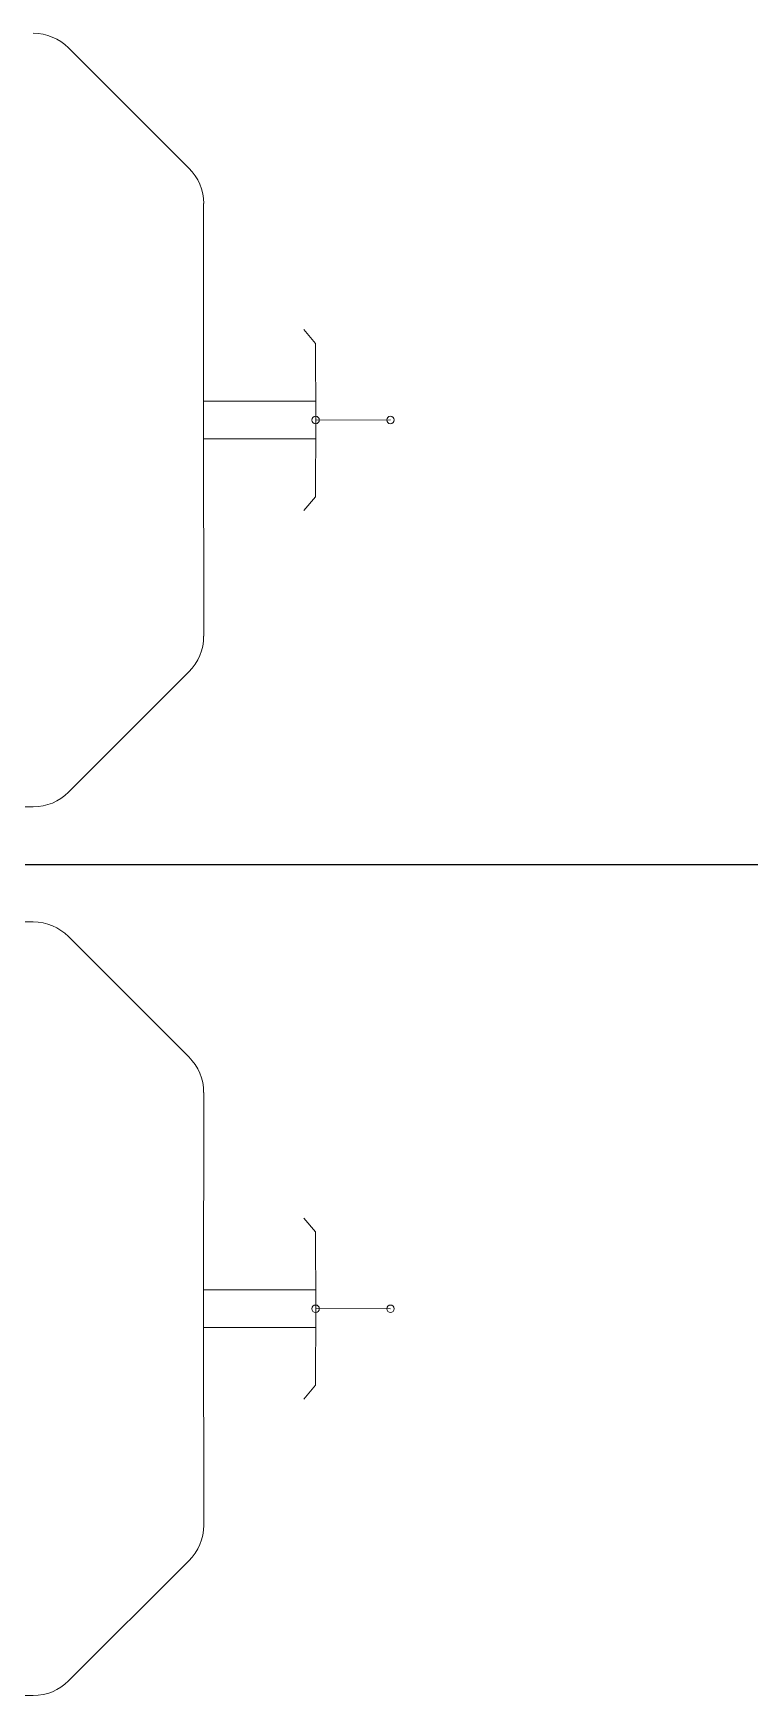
# Model space of a CAD drawing. Header units: feet. Extents: x 50754 to 76410, y 49660 to 67674.
# Drawn here: x 70217.5 to 70337.9, y 54212.2 to 54491.6 of the extents above; entities that cross this region are included whole.
import ezdxf

# ---------------------------------------------------------------- set-up
doc = ezdxf.new("R2010")
doc.units = ezdxf.units.FT
doc.linetypes.add('Amconstr', pattern=[9999, 9999, 0])
doc.linetypes.add('CENTER2', pattern=[28.575, 19.05, -3.175, 3.175, -3.175])
for name, color, linetype in [('1_CEN-LIN', 1, 'CENTER2'), ('1_L.RT-B.R.T', 6, 'Continuous'), ('MS GATE', 1, 'Continuous')]:
    doc.layers.add(name, color=color, linetype=linetype)

# ---------------------------------------------------------------- blocks, each defined once
blk = doc.blocks.new('admin enlclave road')
at = {"layer": '1_CEN-LIN', "color": 253, "ltscale": 5, "flags": 128}
blk.add_lwpolyline([(44844.9337, -5366.1744), (44868.5974, -5362.922)], dxfattribs=at)
at = {"layer": '1_L.RT-B.R.T', "color": 253, "lineweight": 0, "ltscale": 2}
for p, q in [((44849.4937, -5362.3017), (44850.0282, -5362.7061)), ((44850.1046, -5362.8366), (44850.2197, -5363.681)), ((44850.616, -5363.3229), (44850.5627, -5363.2746)), ((44850.6581, -5363.6217), (44850.616, -5363.3229)), ((44850.6489, -5363.5476), (44850.2126, -5363.6075)), ((44850.9501, -5363.5806), (44850.6581, -5363.6217)), ((44850.6581, -5363.6217), (44850.6982, -5363.9208)), ((44850.2197, -5363.681), (44850.3367, -5364.5251)), ((44850.6681, -5363.6948), (44850.2318, -5363.7547)), ((44850.6982, -5363.9208), (44850.6598, -5363.9807)), ((44850.2983, -5364.6714), (44849.893, -5365.2058)), ((44849.7631, -5365.2818), (44847.8447, -5365.5454)), ((44849.8249, -5365.731), (44847.9065, -5365.9947)), ((44850.5048, -5366.1744), (44849.9704, -5365.7691)), ((44850.6964, -5367.1493), (44850.5813, -5366.3048)), ((44851.0924, -5366.7892), (44851.0393, -5366.7419)), ((44851.1345, -5367.088), (44851.0924, -5366.7892)), ((44851.1245, -5367.015), (44850.6882, -5367.075)), ((44851.4268, -5367.0489), (44851.1345, -5367.088)), ((44851.1345, -5367.088), (44851.1746, -5367.3872)), ((44850.8134, -5367.9934), (44850.6964, -5367.1493)), ((44851.1456, -5367.1619), (44850.7093, -5367.2219)), ((44851.1746, -5367.3872), (44851.1363, -5367.448)), ((44850.3695, -5368.6732), (44850.775, -5368.1397)), ((44848.3214, -5369.0137), (44850.2395, -5368.7491))]:
    blk.add_line(p, q, dxfattribs=at)
at = {"layer": '1_L.RT-B.R.T', "color": 253, "lineweight": 0}
for centre in [(44850.6575, -5363.6212), (44851.1341, -5367.0887)]:
    blk.add_circle(centre, 0.0147, dxfattribs=at)
at = {"layer": '1_L.RT-B.R.T', "color": 253, "lineweight": 0, "ltscale": 2}
for centre in [(44850.9497, -5363.581), (44851.4263, -5367.0486)]:
    blk.add_circle(centre, 0.0147, dxfattribs=at)
for centre, radius, start, end in [((44849.375, -5362.4588), 0.1969, 52.91971, 97.83664), ((44849.9094, -5362.8634), 0.1971, 7.8154, 52.94093), ((44850.1412, -5364.5519), 0.1973, 322.74102, 7.80703), ((44849.7364, -5365.087), 0.1966, 277.82585, 322.82585), ((44849.8516, -5365.9258), 0.1966, 52.82585, 97.82585), ((44850.3858, -5366.3318), 0.1973, 7.84467, 52.91068), ((44850.6182, -5368.0203), 0.1971, 322.71077, 7.8363), ((44850.2128, -5368.554), 0.1969, 277.81506, 322.73199)]:
    blk.add_arc(centre, radius, start, end, dxfattribs=at)

msp = doc.modelspace()

# ---------------------------------------------------------------- block references
at = {"layer": 'MS GATE', "linetype": 'Amconstr', "lineweight": 25, "xscale": 42.66674600251998, "yscale": 42.66674600251998, "zscale": 42.66674600251998, "rotation": 352.174150691152}
msp.add_blockref('admin enlclave road', (-1794383.54152, 541708.42207), dxfattribs=at)

doc.saveas('drawing.dxf')
